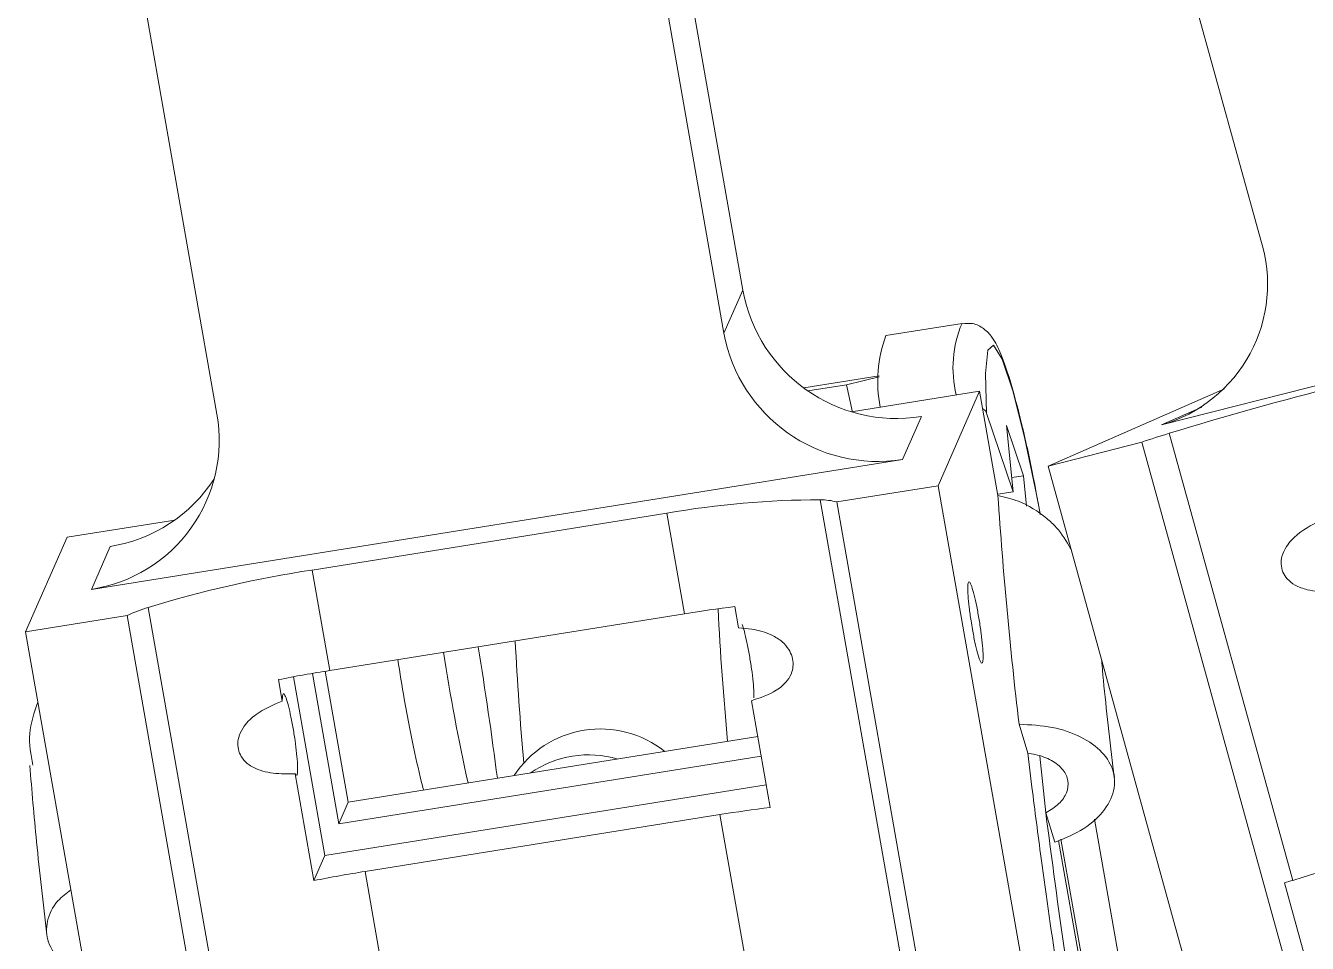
# Model space of a CAD drawing. Header units: millimetres. Extents: x 0 to 1189, y 0 to 841.
# Drawn here: x 297.693 to 302.661, y 571.995 to 575.551 of the extents above; entities that cross this region are included whole.
import ezdxf

# ---------------------------------------------------------------- set-up
doc = ezdxf.new("R2010")
doc.units = ezdxf.units.MM
doc.layers.get('0').update_dxf_attribs({"lineweight": 18})

msp = doc.modelspace()

# ---------------------------------------------------------------- linework, layer by layer
at = {"color": 7, "linetype": 'Continuous', "lineweight": 15}
for p, q in [((301.8481, 577.0086), (302.4805, 574.7205)), ((300.0676, 576.2465), (300.3994, 574.3599)), ((300.167, 576.2624), (300.4723, 574.5265)), ((298.1025, 575.932), (298.4343, 574.0454)), ((302.095, 574.0039), (305.0024, 574.7458)), ((300.3994, 574.3599), (300.4723, 574.5265)), ((301.3221, 574.3978), (301.0274, 574.3506)), ((300.7086, 574.1477), (301.0007, 574.1944)), ((300.8745, 574.16), (300.7249, 574.136)), ((301.0008, 574.1904), (300.8745, 574.16)), ((300.8745, 574.16), (300.8973, 574.0541)), ((300.8932, 574.0553), (301.3903, 574.1348)), ((301.3903, 574.1348), (301.2298, 573.7685)), ((301.4615, 573.73), (301.3903, 574.1348)), ((301.6556, 573.8448), (302.3396, 574.1441)), ((301.5203, 573.7448), (301.4171, 574.0501)), ((301.1646, 574.0368), (301.0917, 573.8702)), ((301.5604, 573.8073), (301.4944, 574.0024)), ((301.4944, 574.0024), (301.5203, 573.7448)), ((302.1252, 573.9717), (302.6041, 572.2392)), ((302.019, 573.9375), (301.6556, 573.8448)), ((302.019, 573.9375), (303.4023, 568.9326)), ((297.9476, 573.367), (301.0917, 573.8702)), ((301.5147, 573.8), (301.5604, 573.8073)), ((301.5722, 573.6891), (301.5604, 573.8073)), ((301.6556, 573.8448), (302.9602, 569.1247)), ((301.2298, 573.7685), (300.8368, 573.7056)), ((301.2298, 573.7685), (302.0695, 568.9948)), ((300.7727, 573.7139), (301.0809, 571.9618)), ((300.8368, 573.7056), (301.7272, 568.6438)), ((301.4606, 573.7352), (301.5203, 573.7448)), ((300.1782, 573.6621), (298.8027, 573.4419)), ((300.1782, 573.6621), (300.2467, 573.2727)), ((297.8531, 573.5687), (298.2707, 573.6355)), ((297.6927, 573.2023), (297.8531, 573.5687)), ((297.9476, 573.367), (298.0205, 573.5335)), ((298.8027, 573.4419), (298.8712, 573.0525)), ((298.0857, 573.2652), (297.6927, 573.2023)), ((298.0857, 573.2652), (298.9761, 568.2034)), ((298.1674, 573.2969), (298.4756, 571.5448)), ((300.2467, 573.2727), (298.8712, 573.0525)), ((300.456, 573.2172), (300.4414, 573.3001)), ((297.6927, 573.2023), (298.5324, 568.4286)), ((298.6729, 573.0171), (298.6875, 572.9342)), ((298.8525, 572.3356), (298.7306, 573.0282)), ((298.804, 573.0413), (298.9064, 572.4588)), ((298.9429, 572.5421), (298.8536, 573.0497)), ((300.5784, 572.5214), (300.5056, 572.9353)), ((301.5772, 572.7322), (301.5433, 572.8442)), ((300.5301, 572.7962), (298.9429, 572.5421)), ((298.9064, 572.4588), (300.5433, 572.7209)), ((301.5772, 572.7321), (301.5931, 572.6007)), ((298.7371, 572.6522), (298.8099, 572.2383)), ((300.5629, 572.6094), (298.8525, 572.3356)), ((298.9064, 572.4588), (298.9429, 572.5421)), ((299.0081, 572.2738), (300.3837, 572.494)), ((300.3837, 572.494), (300.4864, 571.9099)), ((301.6471, 572.501), (301.6502, 572.4757)), ((301.6816, 572.3872), (301.6471, 572.501)), ((301.8353, 572.4765), (302.1188, 570.8646)), ((301.9666, 570.8583), (301.6965, 572.3937)), ((301.7057, 572.3994), (301.9766, 570.8593)), ((298.8099, 572.2383), (298.8525, 572.3356)), ((299.0081, 572.2738), (299.1109, 571.6898)), ((302.5724, 572.2294), (303.4769, 568.957))]:
    msp.add_line(p, q, dxfattribs=at)
at = {"color": 8, "linetype": 'Continuous', "lineweight": 15}
for p, q in [((302.095, 574.0039), (302.2512, 574.0723)), ((301.6231, 572.7206), (301.6471, 572.501))]:
    msp.add_line(p, q, dxfattribs=at)
msp.add_lwpolyline([(301.6246, 573.6614), (301.611, 573.7345), (301.5646, 573.9563), (301.5187, 574.1363), (301.4773, 574.2586), (301.444, 574.3127), (301.4218, 574.2939), (301.4126, 574.2037), (301.4171, 574.0501)], dxfattribs=at)
at = {"color": 7, "linetype": 'Continuous', "lineweight": 15}
for centre, radius, start, end in [((301.9382, 574.5503), 0.5684, 286.0116, 17.4287), ((301.0684, 574.635), 0.6059, 190.3166, 279.1334), ((300.9955, 574.4684), 0.6058, 190.3154, 279.1359), ((301.515, 574.1715), 0.5195, 159.8262, 190.9114), ((306.4593, 559.7672), 14.851, 104.32885, 106.96786), ((297.8587, 573.9446), 0.5844, 278.7453, 9.9327), ((303.19, 570.4805), 3.65, 106.9605, 108.7121), ((297.9294, 574.1149), 0.5885, 278.9004, 327.2427), ((300.7719, 570.29), 3.4239, 89.9866, 99.9845), ((300.7733, 573.4686), 0.2453, 74.9905, 90.1473), ((318.5306, 574.8598), 17.1065, 183.78684, 186.76657), ((299.4817, 569.0027), 4.4908, 98.6968, 107.0169), ((298.3487, 572.709), 0.6152, 107.1309, 115.3014), ((301.0595, 568.2071), 5.1304, 96.9191, 99.1156), ((313.342, 573.9625), 12.9829, 182.96085, 185.23681), ((312.3108, 573.8208), 12.7372, 182.93936, 185.07427), ((284.1872, 570.6643), 15.4599, 7.32239, 9.23262), ((299.7456, 567.5938), 5.5283, 99.1009, 101.1885), ((299.9205, 572.4264), 0.3995, 51.3719, 146.8153), ((299.8756, 572.3249), 0.4006, 73.6767, 124.512), ((301.1895, 567.4777), 5.0806, 96.9084, 99.1264), ((306.9387, 558.0325), 14.8533, 104.32906, 106.96765), ((299.8822, 566.8172), 5.5262, 99.1007, 101.189), ((304.1792, 567.1121), 5.3637, 107.0775, 107.4312)]:
    msp.add_arc(centre, radius, start, end, dxfattribs=at)
at = {"color": 8, "linetype": 'Continuous', "lineweight": 15}
for centre, radius, start, end in [((301.7285, 574.2252), 0.4414, 156.9891, 193.7489), ((307.5241, 574.4081), 8.3118, 188.89354, 192.44798)]:
    msp.add_arc(centre, radius, start, end, dxfattribs=at)
at = {"color": 7, "linetype": 'Continuous', "lineweight": 15}
for points, knots in [([(301.6251, 573.657), (301.6176, 573.6989), (301.5966, 573.817), (301.5584, 573.9909), (301.5145, 574.1622), (301.4759, 574.2753), (301.4477, 574.3341), (301.4136, 574.3744), (301.3685, 574.4004), (301.3362, 574.3972), (301.3224, 574.3958)], [0, 0, 0, 0, 0.0889015, 0.2508991, 0.4137809, 0.5793482, 0.7026584, 0.7656948, 0.813756, 0.8493337, 0.8493337, 0.8493337, 0.8493337]), ([(301.4171, 574.0501), (301.4155, 574.0539), (301.4129, 574.0604), (301.4053, 574.0653), (301.4021, 574.0673)], [0, 0, 0, 0, 0.01376874, 0.02337366, 0.02337366, 0.02337366, 0.02337366]), ([(301.7445, 573.5233), (301.7272, 573.5527), (301.7014, 573.5968), (301.6317, 573.6595), (301.5571, 573.7084), (301.4884, 573.7239), (301.4615, 573.73)], [0, 0, 0, 0, 0.1018428, 0.1527396, 0.2807003, 0.3631333, 0.3631333, 0.3631333, 0.3631333]), ([(302.8005, 573.3607), (302.7826, 573.3591), (302.7359, 573.3551), (302.6712, 573.3597), (302.6153, 573.3798), (302.583, 573.4045), (302.5642, 573.4333), (302.5574, 573.464), (302.5615, 573.4988), (302.5817, 573.5408), (302.6346, 573.5952), (302.6888, 573.6222), (302.7234, 573.6395)], [0, 0, 0, 0, 0.0539431, 0.1413262, 0.1917862, 0.230778, 0.2620874, 0.2935091, 0.3230777, 0.36564, 0.4311089, 0.546607, 0.546607, 0.546607, 0.546607]), ([(301.3625, 573.2118), (301.3657, 573.1946), (301.3721, 573.1602), (301.3823, 573.1182), (301.3915, 573.0895), (301.3988, 573.0777), (301.4033, 573.084), (301.4045, 573.1077), (301.4022, 573.1462), (301.3969, 573.195), (301.3889, 573.2488), (301.3793, 573.3014), (301.3691, 573.3469), (301.3595, 573.3802), (301.3515, 573.3975), (301.3461, 573.3969), (301.3439, 573.3784), (301.345, 573.3442), (301.3495, 573.298), (301.3558, 573.2516), (301.3606, 573.2229), (301.3625, 573.2118)], [0, 0, 0, 0, 0.0348598, 0.0697231, 0.1045901, 0.1394533, 0.1743167, 0.209182, 0.244043, 0.2789065, 0.3137685, 0.3486372, 0.3834971, 0.4183624, 0.4532277, 0.4880897, 0.5229551, 0.5578189, 0.5926832, 0.6275478, 0.6493702, 0.6493702, 0.6493702, 0.6493702]), ([(300.456, 573.2172), (300.4731, 573.2161), (300.5176, 573.213), (300.576, 573.1973), (300.6238, 573.1673), (300.6503, 573.1372), (300.6648, 573.1058), (300.6688, 573.0751), (300.6631, 573.0428), (300.643, 573.0066), (300.5926, 572.9645), (300.5395, 572.9467), (300.5056, 572.9353)], [0, 0, 0, 0, 0.050406, 0.1319052, 0.1790107, 0.2154014, 0.2446367, 0.2739664, 0.3015783, 0.3412909, 0.4023555, 0.5102259, 0.5102259, 0.5102259, 0.5102259]), ([(300.4701, 573.2302), (300.4728, 573.2222), (300.4785, 573.2055), (300.4885, 573.1627), (300.4983, 573.1117), (300.5068, 573.0577), (300.5128, 573.0076), (300.5159, 572.9675), (300.5153, 572.9527), (300.5151, 572.9461)], [0, 0, 0, 0, 0.0394915, 0.0826051, 0.1255109, 0.1682987, 0.2110862, 0.2540098, 0.2886122, 0.2886122, 0.2886122, 0.2886122]), ([(299.1351, 573.0948), (299.1433, 573.0438), (299.1633, 572.9179), (299.1981, 572.7398), (299.2235, 572.6347), (299.2346, 572.5888)], [0, 0, 0, 0, 0.143151, 0.3529593, 0.5158591, 0.5158591, 0.5158591, 0.5158591]), ([(301.9126, 572.6375), (301.9089, 572.6672), (301.8905, 572.8194), (301.873, 572.9763), (301.8637, 573.0871), (301.8632, 573.0937)], [0, 0, 0, 0, 0.0854589, 0.4368373, 0.458901, 0.458901, 0.458901, 0.458901]), ([(298.7371, 572.6522), (298.7394, 572.6491), (298.744, 572.6431), (298.7472, 572.657), (298.7472, 572.6864), (298.7437, 572.7297), (298.7373, 572.7812), (298.7286, 572.8352), (298.7187, 572.8856), (298.7086, 572.9269), (298.6995, 572.9547), (298.6924, 572.9654), (298.688, 572.9591), (298.6876, 572.9422), (298.6875, 572.9342)], [0, 0, 0, 0, 0.0305755, 0.0611497, 0.0917433, 0.1222647, 0.1526498, 0.1828843, 0.2130343, 0.2431846, 0.273428, 0.303822, 0.3343507, 0.3619318, 0.3619318, 0.3619318, 0.3619318]), ([(297.7209, 572.6854), (297.7133, 572.7264), (297.6978, 572.8099), (297.7261, 572.8896), (297.7406, 572.9301)], [0, 0, 0, 0, 0.1228426, 0.2500174, 0.2500174, 0.2500174, 0.2500174]), ([(298.7371, 572.6522), (298.7194, 572.6518), (298.6731, 572.651), (298.6116, 572.6595), (298.5608, 572.6828), (298.5327, 572.7092), (298.5175, 572.7389), (298.5136, 572.7698), (298.5202, 572.8042), (298.5423, 572.8449), (298.5966, 572.896), (298.6521, 572.9193), (298.6875, 572.9342)], [0, 0, 0, 0, 0.0526744, 0.138008, 0.1872863, 0.2253616, 0.2559404, 0.2866175, 0.3155068, 0.3570612, 0.4210038, 0.533787, 0.533787, 0.533787, 0.533787]), ([(301.5433, 572.8442), (301.5873, 572.8419), (301.6752, 572.8371), (301.788, 572.7971), (301.8714, 572.7372), (301.9159, 572.6606), (301.9146, 572.5754), (301.8652, 572.4924), (301.7822, 572.4266), (301.7113, 572.3988), (301.6816, 572.3872)], [0, 0, 0, 0, 0.1025876, 0.2051476, 0.3093306, 0.4163303, 0.5258666, 0.6364395, 0.7454411, 0.8241859, 0.8241859, 0.8241859, 0.8241859]), ([(301.6471, 572.501), (301.6653, 572.5123), (301.7017, 572.5349), (301.7308, 572.579), (301.7369, 572.6251), (301.7167, 572.6694), (301.672, 572.7055), (301.6207, 572.7251), (301.5869, 572.7306), (301.5772, 572.7321)], [0, 0, 0, 0, 0.0550022, 0.1099784, 0.1664094, 0.2241053, 0.2818287, 0.3384528, 0.3612943, 0.3612943, 0.3612943, 0.3612943]), ([(297.7088, 572.6842), (297.7169, 572.5877), (297.734, 572.3833), (297.7608, 572.151), (297.775, 572.0284)], [0, 0, 0, 0, 0.3111215, 0.6591667, 0.6591667, 0.6591667, 0.6591667]), ([(301.5931, 572.6007), (301.6047, 572.509), (301.6349, 572.2723), (301.6931, 571.8704), (301.7514, 571.5062), (301.7876, 571.2977), (301.7971, 571.2434)], [0, 0, 0, 0, 0.286738, 0.741178, 1.208088, 1.372605, 1.372605, 1.372605, 1.372605]), ([(301.8221, 571.3288), (301.7897, 571.5216), (301.7243, 571.9097), (301.675, 572.2862), (301.6502, 572.4757)], [0, 0, 0, 0, 0.576139, 1.159733, 1.159733, 1.159733, 1.159733]), ([(297.8685, 572.2031), (297.8503, 572.189), (297.8034, 572.1526), (297.7712, 572.0804), (297.7732, 571.9972), (297.8264, 571.9226), (297.8833, 571.8752), (297.9266, 571.8629), (297.9284, 571.8624)], [0, 0, 0, 0, 0.0584132, 0.1508672, 0.2458125, 0.3430157, 0.4411364, 0.4454774, 0.4454774, 0.4454774, 0.4454774])]:
    msp.add_open_spline(points, degree=3, knots=knots, dxfattribs=at)

doc.saveas('drawing.dxf')
